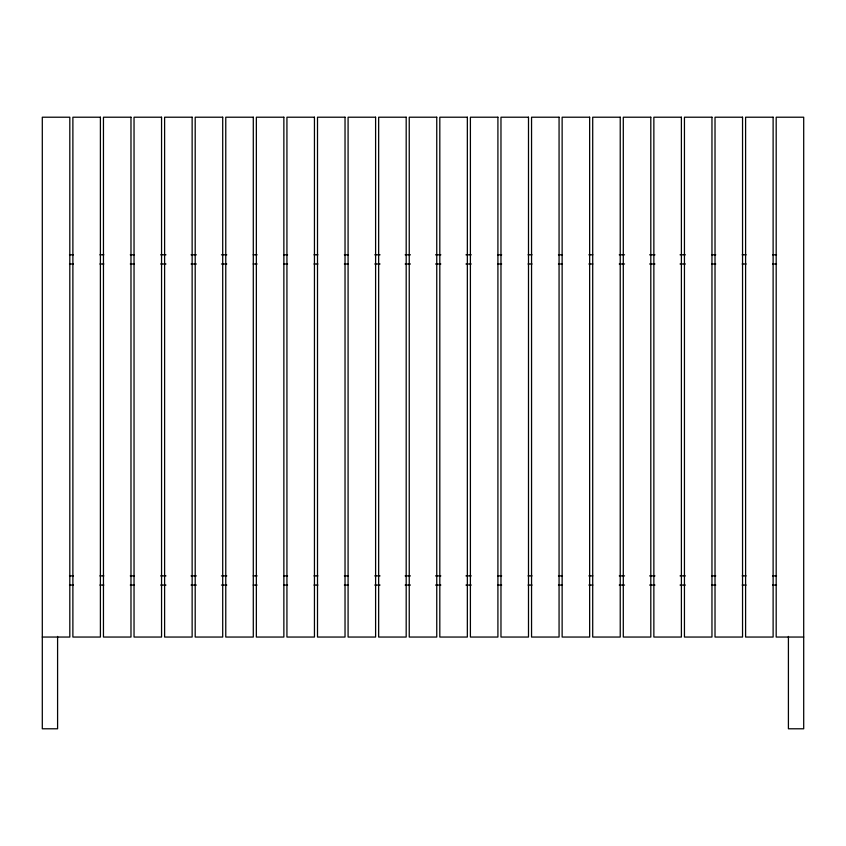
<?xml version="1.0" encoding="UTF-8"?>
<svg xmlns="http://www.w3.org/2000/svg" width="846" height="846" viewBox="0 0 846 846"><rect width="100%" height="100%" fill="white"/><g stroke="black" fill="none" stroke-linecap="round" stroke-linejoin="round"><path stroke-width="1.27" d="M69.488 254.815L73.443 254.815M99.881 254.815L103.847 254.815M130.273 254.815L134.239 254.815M160.666 254.815L165.953 254.815M191.069 254.815L196.357 254.815M221.462 254.815L226.749 254.815M253.176 254.815L257.142 254.815M283.579 254.815L287.545 254.815M313.972 254.815L317.937 254.815M344.364 254.815L348.33 254.815M374.767 254.815L380.044 254.815M405.16 254.815L410.447 254.815M435.553 254.815L440.84 254.815M465.956 254.815L471.233 254.815M497.67 254.815L501.636 254.815M528.063 254.815L532.028 254.815M558.455 254.815L562.421 254.815M588.858 254.815L592.824 254.815M619.251 254.815L624.538 254.815M649.643 254.815L654.931 254.815M680.047 254.815L685.334 254.815M711.761 254.815L715.727 254.815M742.154 254.815L746.119 254.815M772.557 254.815L776.512 254.815M69.488 263.994L73.443 263.994M99.881 263.994L103.847 263.994M130.273 263.994L134.239 263.994M160.666 263.994L165.953 263.994M191.069 263.994L196.357 263.994M221.462 263.994L226.749 263.994M253.176 263.994L257.142 263.994M283.579 263.994L287.545 263.994M313.972 263.994L317.937 263.994M344.364 263.994L348.33 263.994M374.767 263.994L380.044 263.994M405.16 263.994L410.447 263.994M435.553 263.994L440.84 263.994M465.956 263.994L471.233 263.994M497.67 263.994L501.636 263.994M528.063 263.994L532.028 263.994M558.455 263.994L562.421 263.994M588.858 263.994L592.824 263.994M619.251 263.994L624.538 263.994M649.643 263.994L654.931 263.994M680.047 263.994L685.334 263.994M711.761 263.994L715.727 263.994M742.154 263.994L746.119 263.994M772.557 263.994L776.512 263.994M69.488 575.893L73.443 575.893M99.881 575.893L103.847 575.893M130.273 575.893L134.239 575.893M160.666 575.893L165.953 575.893M191.069 575.893L196.357 575.893M221.462 575.893L226.749 575.893M253.176 575.893L257.142 575.893M283.579 575.893L287.545 575.893M313.972 575.893L317.937 575.893M344.364 575.893L348.33 575.893M374.767 575.893L380.044 575.893M405.16 575.893L410.447 575.893M435.553 575.893L440.84 575.893M465.956 575.893L471.233 575.893M497.67 575.893L501.636 575.893M528.063 575.893L532.028 575.893M558.455 575.893L562.421 575.893M588.858 575.893L592.824 575.893M619.251 575.893L624.538 575.893M649.643 575.893L654.931 575.893M680.047 575.893L685.334 575.893M711.761 575.893L715.727 575.893M742.154 575.893L746.119 575.893M772.557 575.893L776.512 575.893M69.488 585.062L73.443 585.062M99.881 585.062L103.847 585.062M130.273 585.062L134.239 585.062M160.666 585.062L165.953 585.062M191.069 585.062L196.357 585.062M221.462 585.062L226.749 585.062M253.176 585.062L257.142 585.062M283.579 585.062L287.545 585.062M313.972 585.062L317.937 585.062M344.364 585.062L348.33 585.062M374.767 585.062L380.044 585.062M405.16 585.062L410.447 585.062M435.553 585.062L440.84 585.062M465.956 585.062L471.233 585.062M497.67 585.062L501.636 585.062M528.063 585.062L532.028 585.062M558.455 585.062L562.421 585.062M588.858 585.062L592.824 585.062M619.251 585.062L624.538 585.062M649.643 585.062L654.931 585.062M680.047 585.062L685.334 585.062M711.761 585.062L715.727 585.062M742.154 585.062L746.119 585.062M772.557 585.062L776.512 585.062M42.3 637.049L69.816 637.049L69.816 117.213L42.3 117.213L42.3 728.787L57.591 728.787L57.591 636.425M803.7 637.049L776.184 637.049L776.184 117.213L803.7 117.213L803.7 728.787L788.409 728.787L788.409 636.425M100.399 117.213L72.883 117.213L72.883 637.049L100.399 637.049L100.399 117.213M130.982 117.213L103.455 117.213L103.455 637.049L130.982 637.049L130.982 117.213M161.554 117.213L134.038 117.213L134.038 637.049L161.554 637.049L161.554 117.213M192.137 117.213L164.61 117.213L164.61 637.049L192.137 637.049L192.137 117.213M222.71 117.213L195.193 117.213L195.193 637.049L222.71 637.049L222.71 117.213M253.292 117.213L225.766 117.213L225.766 637.049L253.292 637.049L253.292 117.213M283.865 117.213L256.349 117.213L256.349 637.049L283.865 637.049L283.865 117.213M314.448 117.213L286.931 117.213L286.931 637.049L314.448 637.049L314.448 117.213M345.031 117.213L317.504 117.213L317.504 637.049L345.031 637.049L345.031 117.213M375.603 117.213L348.087 117.213L348.087 637.049L375.603 637.049L375.603 117.213M406.186 117.213L378.659 117.213L378.659 637.049L406.186 637.049L406.186 117.213M436.758 117.213L409.242 117.213L409.242 637.049L436.758 637.049L436.758 117.213M467.341 117.213L439.814 117.213L439.814 637.049L467.341 637.049L467.341 117.213M497.913 117.213L470.397 117.213L470.397 637.049L497.913 637.049L497.913 117.213M528.496 117.213L500.969 117.213L500.969 637.049L528.496 637.049L528.496 117.213M559.069 117.213L531.552 117.213L531.552 637.049L559.069 637.049L559.069 117.213M589.651 117.213L562.135 117.213L562.135 637.049L589.651 637.049L589.651 117.213M620.234 117.213L592.708 117.213L592.708 637.049L620.234 637.049L620.234 117.213M650.807 117.213L623.291 117.213L623.291 637.049L650.807 637.049L650.807 117.213M681.39 117.213L653.863 117.213L653.863 637.049L681.39 637.049L681.39 117.213M711.962 117.213L684.446 117.213L684.446 637.049L711.962 637.049L711.962 117.213M742.545 117.213L715.018 117.213L715.018 637.049L742.545 637.049L742.545 117.213M773.117 117.213L745.601 117.213L745.601 637.049L773.117 637.049L773.117 117.213"/></g></svg>
